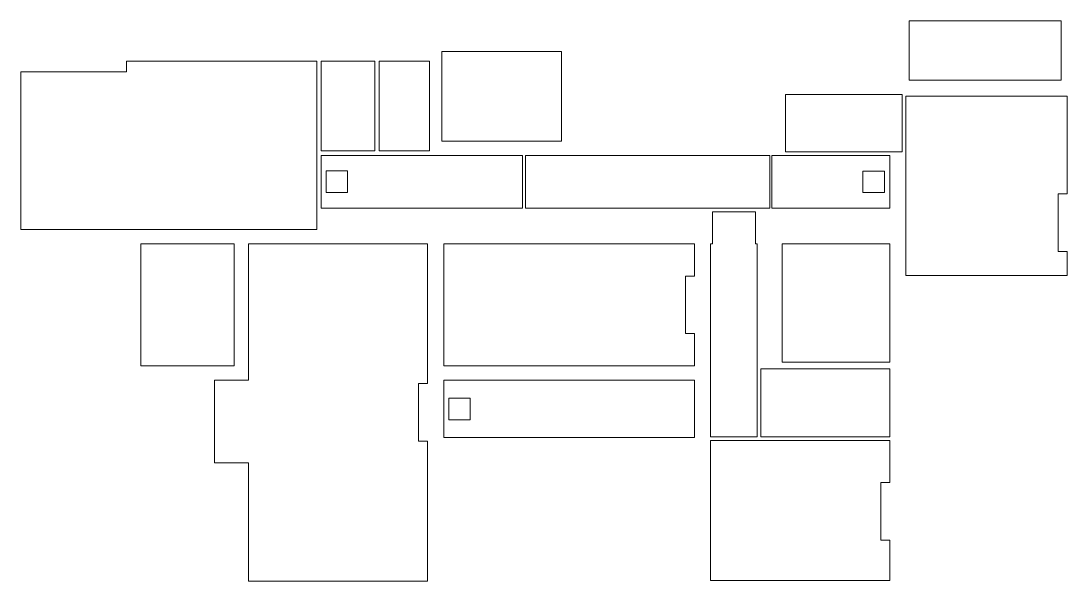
# Model space of a CAD drawing. Header units: millimetres. Extents: x 115 to 3035, y 54 to 1616.
import ezdxf

# ---------------------------------------------------------------- set-up
doc = ezdxf.new("R2010")
doc.units = ezdxf.units.MM
doc.layers.add('AREE LEONARDO', color=7, linetype='Continuous', lineweight=0)

msp = doc.modelspace()

# ---------------------------------------------------------------- linework, layer by layer
at = {"layer": 'AREE LEONARDO', "color": 6}
msp.add_lwpolyline([(2594.1, 1616), (3019.1, 1616), (3019.1, 1451), (2594.1, 1451)], close=True, dxfattribs=at)
at = {"layer": 'AREE LEONARDO', "color": 3}
for points in [[(1290.1, 1531), (1624.1, 1531), (1624.1, 1281), (1290.1, 1281)], [(953.1, 1504), (1103.1, 1504), (1103.1, 1254), (953.1, 1254)], [(1115.1, 1504), (1255.1, 1504), (1255.1, 1254), (1115.1, 1254)], [(2575.1, 1251), (2249.1, 1251), (2249.1, 1411), (2575.1, 1411)], [(2180.1, 646), (2540.1, 646), (2540.1, 456), (2180.1, 456)]]:
    msp.add_lwpolyline(points, close=True, dxfattribs=at)
at = {"layer": 'AREE LEONARDO', "color": 5}
for points in [[(115.1, 1474), (410.2, 1474.1), (410.2, 1504), (941.1, 1504), (941.1, 1034), (115.1, 1034)], [(2585.1, 906), (3035.1, 906), (3035.1, 973.5), (3010.1, 973.5), (3010.1, 1133.5), (3035.1, 1133.5), (3035.2, 1406.1), (2585.1, 1406)], [(953.1, 1094), (953.1, 1241.1), (1515.1, 1241), (1515.1, 1094)], [(1523.1, 1241), (2205.1, 1241), (2205.1, 1094), (1523.1, 1094)], [(2211.1, 1241), (2540.1, 1241), (2540.1, 1094), (2211.1, 1094)], [(2045.1, 1084), (2165.1, 1084), (2165.1, 994), (2170.1, 994), (2170.1, 456), (2040.1, 456), (2040.1, 994), (2045.1, 994)], [(450.1, 994), (710.1, 994), (710.1, 654), (450.1, 654)], [(750.1, 994), (1250.1, 994), (1250.1, 604.5), (1225.1, 604.5), (1225.1, 444.5), (1250.1, 444.5), (1250.1, 54), (750.1, 54), (750.1, 384), (655.1, 384), (655.1, 614), (750.1, 614)], [(1295.1, 994), (1295.1, 654), (1995.1, 654), (1995.1, 744), (1970.1, 744), (1970.1, 904), (1995.1, 904), (1995.1, 994)], [(2240.1, 994), (2540.1, 994), (2540.1, 664), (2240.1, 664)], [(1295.1, 614), (1995.1, 614), (1995.1, 454), (1295.1, 454)], [(2040.1, 446), (2540.1, 446), (2540.1, 328.5), (2515.1, 328.5), (2515.1, 168.5), (2540.1, 168.5), (2540.1, 56), (2040.1, 56)]]:
    msp.add_lwpolyline(points, close=True, dxfattribs=at)
at = {"layer": 'AREE LEONARDO', "color": 1}
for points in [[(967.1, 1137.6), (1027.1, 1137.6), (1027.1, 1197.6), (967.1, 1197.6)], [(2465.1, 1137.5), (2525.1, 1137.5), (2525.1, 1197.5), (2465.1, 1197.5)], [(1309.1, 504), (1369.1, 504), (1369.1, 564), (1309.1, 564)]]:
    msp.add_lwpolyline(points, close=True, dxfattribs=at)

doc.saveas('drawing.dxf')
